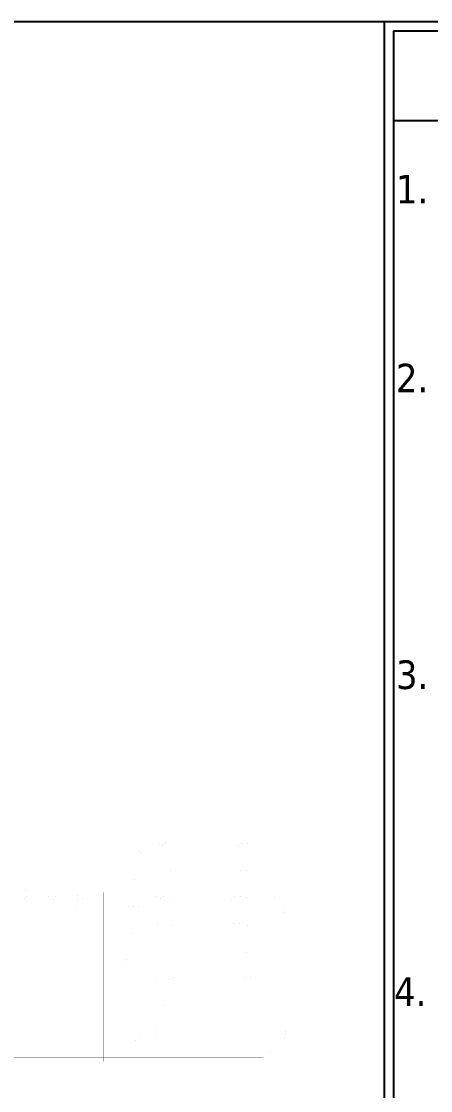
# Model space of a CAD drawing. Header units: millimetres. Extents: x -2171 to 1563, y -1758 to -1505.
# Drawn here: x 1276.41 to 1279.98, y -1600.94 to -1591.6 of the extents above; entities that cross this region are included whole.
import ezdxf

# ---------------------------------------------------------------- set-up
doc = ezdxf.new("R2010")
doc.units = ezdxf.units.MM
for name, color, linetype in [('-S-A3 PAGE', 3, 'Continuous'), ('-S-TOMES', 7, 'Continuous'), ('-S_SIDERA', 30, 'Continuous'), ('-S_TEXT', 3, 'Continuous')]:
    doc.layers.add(name, color=color, linetype=linetype)
doc.layers.add('Tablet', color=7, linetype='Continuous', true_color=0x0180ff)
doc.styles.get("Standard").update_dxf_attribs({"font": 'tahoma.ttf'})

# ---------------------------------------------------------------- blocks, each defined once
blk = doc.blocks.new('PINAKAKI 1')
at = {"layer": '-S-A3 PAGE', "ltscale": 5}
blk.add_line((8.215, -1.2847), (1.3602, -1.2847), dxfattribs=at)
at = {"color": 0}
for p, q in [((1.2777, -0.4147), (1.2777, -15.3736)), ((1.2777, -0.4147), (8.2975, -0.4147)), ((1.3602, -0.4972), (1.3602, -12.5706)), ((1.3602, -0.4972), (8.215, -0.4972))]:
    blk.add_line(p, q, dxfattribs=at)
at = {"layer": '-S_TEXT', "color": 3}
for s, p in [('1.', (1.3821, -2.0055)), ('2.', (1.3821, -3.6555)), ('3.', (1.3821, -6.2479)), ('4.', (1.3661, -9.0166))]:
    blk.add_text(s, height=0.25, dxfattribs=at).set_placement(p)

msp = doc.modelspace()

# ---------------------------------------------------------------- linework, layer by layer
at = {"layer": '-S-TOMES'}
for points in [[(1277.2519, -1599.1117, 0.00005, 0.00005, 0), (1277.2519, -1598.645, 0.00005, 0.00005, 0)], [(1278.9186, -1600.7783, 0.00005, 0.00005, 0), (1278.9186, -1598.645, 0.00005, 0.00005, 0)], [(1277.2519, -1599.1117, 0.00005, 0.00005, 0), (1272.0603, -1599.1117, 0.00005, 0.00005, 0)], [(1278.9186, -1600.7783, 0.00005, 0.00005, 0), (1273.2603, -1600.7783, 0.00005, 0.00005, 0)]]:
    msp.add_lwpolyline(points, format="xyseb", dxfattribs=at)
at = {"layer": '-S_SIDERA'}
for points in [[(1277.3436, -1596.8117, 0.00005, 0.00005, 0), (1277.3436, -1600.6617, 0.00005, 0.00005, 0), (1277.3103, -1600.6617, 0.00005, 0.00005, 0), (1277.3103, -1596.8117, 0.00005, 0.00005, 0)], [(1277.6186, -1596.8117, 0.00005, 0.00005, 0), (1277.6186, -1600.6617, 0.00005, 0.00005, 0), (1277.5936, -1600.6617, 0.00005, 0.00005, 0), (1277.5936, -1596.8117, 0.00005, 0.00005, 0)], [(1277.9019, -1596.8117, 0.00005, 0.00005, 0), (1277.9019, -1600.6617, 0.00005, 0.00005, 0), (1277.8769, -1600.6617, 0.00005, 0.00005, 0), (1277.8769, -1596.8117, 0.00005, 0.00005, 0)], [(1278.2936, -1596.8117, 0.00005, 0.00005, 0), (1278.2936, -1600.6617, 0.00005, 0.00005, 0), (1278.2686, -1600.6617, 0.00005, 0.00005, 0), (1278.2686, -1596.8117, 0.00005, 0.00005, 0)], [(1278.5769, -1596.8117, 0.00005, 0.00005, 0), (1278.5769, -1600.6617, 0.00005, 0.00005, 0), (1278.5519, -1600.6617, 0.00005, 0.00005, 0), (1278.5519, -1596.8117, 0.00005, 0.00005, 0)], [(1278.8602, -1596.8117, 0.00005, 0.00005, 0), (1278.8602, -1600.6617, 0.00005, 0.00005, 0), (1278.8269, -1600.6617, 0.00005, 0.00005, 0), (1278.8269, -1596.8117, 0.00005, 0.00005, 0)]]:
    msp.add_lwpolyline(points, format="xyseb", close=True, dxfattribs=at)
for points in [[(1278.8786, -1598.8867, 0.00005, 0.00005, 0), (1277.3019, -1598.8867, 0.00005, 0.00005, 0), (1277.299, -1598.8864, 0.00005, 0.00005, 0), (1277.2962, -1598.8857, 0.00005, 0.00005, 0), (1277.2936, -1598.8844, 0.00005, 0.00005, 0), (1277.2912, -1598.8828, 0.00005, 0.00005, 0), (1277.2892, -1598.8807, 0.00005, 0.00005, 0), (1277.2875, -1598.8783, 0.00005, 0.00005, 0), (1277.2863, -1598.8757, 0.00005, 0.00005, 0), (1277.2855, -1598.8729, 0.00005, 0.00005, 0), (1277.2853, -1598.87, 0.00005, 0.00005, 0), (1277.2853, -1598.8617, 0.00005, 0.00005, 0), (1277.2855, -1598.8588, 0.00005, 0.00005, 0), (1277.2863, -1598.856, 0.00005, 0.00005, 0), (1277.2875, -1598.8533, 0.00005, 0.00005, 0), (1277.2892, -1598.8509, 0.00005, 0.00005, 0), (1277.2912, -1598.8489, 0.00005, 0.00005, 0), (1277.2936, -1598.8472, 0.00005, 0.00005, 0), (1277.2962, -1598.846, 0.00005, 0.00005, 0), (1277.299, -1598.8452, 0.00005, 0.00005, 0), (1277.3019, -1598.845, 0.00005, 0.00005, 0), (1277.4519, -1598.8533, 0.00005, 0.00005, 0), (1277.4519, -1598.87, 0.00005, 0.00005, 0), (1277.3169, -1598.8617, 0.00005, 0.00005, 0)], [(1277.9203, -1598.82, 0.00005, 0.00005, 0), (1277.5936, -1598.82, 0.00005, 0.00005, 0), (1277.5907, -1598.8197, 0.00005, 0.00005, 0), (1277.5879, -1598.819, 0.00005, 0.00005, 0), (1277.5853, -1598.8178, 0.00005, 0.00005, 0), (1277.5829, -1598.8161, 0.00005, 0.00005, 0), (1277.5808, -1598.814, 0.00005, 0.00005, 0), (1277.5792, -1598.8117, 0.00005, 0.00005, 0), (1277.5779, -1598.809, 0.00005, 0.00005, 0), (1277.5772, -1598.8062, 0.00005, 0.00005, 0), (1277.5769, -1598.8033, 0.00005, 0.00005, 0), (1277.5769, -1598.795, 0.00005, 0.00005, 0), (1277.5772, -1598.7921, 0.00005, 0.00005, 0), (1277.5779, -1598.7893, 0.00005, 0.00005, 0), (1277.5792, -1598.7867, 0.00005, 0.00005, 0), (1277.5808, -1598.7843, 0.00005, 0.00005, 0), (1277.5829, -1598.7822, 0.00005, 0.00005, 0), (1277.5853, -1598.7806, 0.00005, 0.00005, 0), (1277.5879, -1598.7793, 0.00005, 0.00005, 0), (1277.5907, -1598.7786, 0.00005, 0.00005, 0), (1277.5936, -1598.7783, 0.00005, 0.00005, 0), (1277.7436, -1598.7867, 0.00005, 0.00005, 0), (1277.7436, -1598.8033, 0.00005, 0.00005, 0), (1277.6086, -1598.795, 0.00005, 0.00005, 0)], [(1277.5919, -1598.8033, 0.00005, 0.00005, 0), (1277.9203, -1598.8033, 0.00005, 0.00005, 0)], [(1277.9269, -1598.81, 0.00005, 0.00005, 0), (1277.9269, -1598.8133, 0.00005, 0.00005, 0)], [(1278.5869, -1598.82, 0.00005, 0.00005, 0), (1278.2602, -1598.82, 0.00005, 0.00005, 0), (1278.2574, -1598.8197, 0.00005, 0.00005, 0), (1278.2545, -1598.819, 0.00005, 0.00005, 0), (1278.2519, -1598.8178, 0.00005, 0.00005, 0), (1278.2495, -1598.8161, 0.00005, 0.00005, 0), (1278.2475, -1598.814, 0.00005, 0.00005, 0), (1278.2458, -1598.8117, 0.00005, 0.00005, 0), (1278.2446, -1598.809, 0.00005, 0.00005, 0), (1278.2438, -1598.8062, 0.00005, 0.00005, 0), (1278.2436, -1598.8033, 0.00005, 0.00005, 0), (1278.2436, -1598.795, 0.00005, 0.00005, 0), (1278.2438, -1598.7921, 0.00005, 0.00005, 0), (1278.2446, -1598.7893, 0.00005, 0.00005, 0), (1278.2458, -1598.7867, 0.00005, 0.00005, 0), (1278.2475, -1598.7843, 0.00005, 0.00005, 0), (1278.2495, -1598.7822, 0.00005, 0.00005, 0), (1278.2519, -1598.7806, 0.00005, 0.00005, 0), (1278.2545, -1598.7793, 0.00005, 0.00005, 0), (1278.2574, -1598.7786, 0.00005, 0.00005, 0), (1278.2602, -1598.7783, 0.00005, 0.00005, 0), (1278.4102, -1598.7867, 0.00005, 0.00005, 0), (1278.4102, -1598.8033, 0.00005, 0.00005, 0), (1278.2752, -1598.795, 0.00005, 0.00005, 0)], [(1278.2586, -1598.8033, 0.00005, 0.00005, 0), (1278.5869, -1598.8033, 0.00005, 0.00005, 0)], [(1277.3003, -1598.87, 0.00005, 0.00005, 0), (1278.8786, -1598.87, 0.00005, 0.00005, 0)], [(1277.9203, -1599.0533, 0.00005, 0.00005, 0), (1277.5936, -1599.0533, 0.00005, 0.00005, 0), (1277.5907, -1599.0531, 0.00005, 0.00005, 0), (1277.5879, -1599.0523, 0.00005, 0.00005, 0), (1277.5853, -1599.0511, 0.00005, 0.00005, 0), (1277.5829, -1599.0494, 0.00005, 0.00005, 0), (1277.5808, -1599.0474, 0.00005, 0.00005, 0), (1277.5792, -1599.045, 0.00005, 0.00005, 0), (1277.5779, -1599.0424, 0.00005, 0.00005, 0), (1277.5772, -1599.0396, 0.00005, 0.00005, 0), (1277.5769, -1599.0367, 0.00005, 0.00005, 0), (1277.5769, -1599.0283, 0.00005, 0.00005, 0), (1277.5772, -1599.0254, 0.00005, 0.00005, 0), (1277.5779, -1599.0226, 0.00005, 0.00005, 0), (1277.5792, -1599.02, 0.00005, 0.00005, 0), (1277.5808, -1599.0176, 0.00005, 0.00005, 0), (1277.5829, -1599.0156, 0.00005, 0.00005, 0), (1277.5853, -1599.0139, 0.00005, 0.00005, 0), (1277.5879, -1599.0127, 0.00005, 0.00005, 0), (1277.5907, -1599.0119, 0.00005, 0.00005, 0), (1277.5936, -1599.0117, 0.00005, 0.00005, 0), (1277.7436, -1599.02, 0.00005, 0.00005, 0), (1277.7436, -1599.0367, 0.00005, 0.00005, 0), (1277.6086, -1599.0283, 0.00005, 0.00005, 0)], [(1277.5919, -1599.0367, 0.00005, 0.00005, 0), (1277.9203, -1599.0367, 0.00005, 0.00005, 0)], [(1278.5869, -1599.0533, 0.00005, 0.00005, 0), (1278.2602, -1599.0533, 0.00005, 0.00005, 0), (1278.2574, -1599.0531, 0.00005, 0.00005, 0), (1278.2545, -1599.0523, 0.00005, 0.00005, 0), (1278.2519, -1599.0511, 0.00005, 0.00005, 0), (1278.2495, -1599.0494, 0.00005, 0.00005, 0), (1278.2475, -1599.0474, 0.00005, 0.00005, 0), (1278.2458, -1599.045, 0.00005, 0.00005, 0), (1278.2446, -1599.0424, 0.00005, 0.00005, 0), (1278.2438, -1599.0396, 0.00005, 0.00005, 0), (1278.2436, -1599.0367, 0.00005, 0.00005, 0), (1278.2436, -1599.0283, 0.00005, 0.00005, 0), (1278.2438, -1599.0254, 0.00005, 0.00005, 0), (1278.2446, -1599.0226, 0.00005, 0.00005, 0), (1278.2458, -1599.02, 0.00005, 0.00005, 0), (1278.2475, -1599.0176, 0.00005, 0.00005, 0), (1278.2495, -1599.0156, 0.00005, 0.00005, 0), (1278.2519, -1599.0139, 0.00005, 0.00005, 0), (1278.2545, -1599.0127, 0.00005, 0.00005, 0), (1278.2574, -1599.0119, 0.00005, 0.00005, 0), (1278.2602, -1599.0117, 0.00005, 0.00005, 0), (1278.4102, -1599.02, 0.00005, 0.00005, 0), (1278.4102, -1599.0367, 0.00005, 0.00005, 0), (1278.2752, -1599.0283, 0.00005, 0.00005, 0)], [(1278.2586, -1599.0367, 0.00005, 0.00005, 0), (1278.5869, -1599.0367, 0.00005, 0.00005, 0)], [(1278.8786, -1599.12, 0.00005, 0.00005, 0), (1277.3019, -1599.12, 0.00005, 0.00005, 0), (1277.299, -1599.1197, 0.00005, 0.00005, 0), (1277.2962, -1599.119, 0.00005, 0.00005, 0), (1277.2936, -1599.1178, 0.00005, 0.00005, 0), (1277.2912, -1599.1161, 0.00005, 0.00005, 0), (1277.2892, -1599.114, 0.00005, 0.00005, 0), (1277.2875, -1599.1117, 0.00005, 0.00005, 0), (1277.2863, -1599.109, 0.00005, 0.00005, 0), (1277.2855, -1599.1062, 0.00005, 0.00005, 0), (1277.2853, -1599.1033, 0.00005, 0.00005, 0), (1277.2853, -1599.095, 0.00005, 0.00005, 0), (1277.2855, -1599.0921, 0.00005, 0.00005, 0), (1277.2863, -1599.0893, 0.00005, 0.00005, 0), (1277.2875, -1599.0867, 0.00005, 0.00005, 0), (1277.2892, -1599.0843, 0.00005, 0.00005, 0), (1277.2912, -1599.0822, 0.00005, 0.00005, 0), (1277.2936, -1599.0806, 0.00005, 0.00005, 0), (1277.2962, -1599.0793, 0.00005, 0.00005, 0), (1277.299, -1599.0786, 0.00005, 0.00005, 0), (1277.3019, -1599.0783, 0.00005, 0.00005, 0), (1277.4519, -1599.0867, 0.00005, 0.00005, 0), (1277.4519, -1599.1033, 0.00005, 0.00005, 0), (1277.3169, -1599.095, 0.00005, 0.00005, 0)], [(1277.3003, -1599.1033, 0.00005, 0.00005, 0), (1278.8786, -1599.1033, 0.00005, 0.00005, 0)], [(1277.9269, -1599.0433, 0.00005, 0.00005, 0), (1277.9269, -1599.0467, 0.00005, 0.00005, 0)], [(1274.1936, -1599.2267, 0.00005, 0.00005, 0), (1278.521, -1599.2267, 0.00005, 0.00005, 0), (1278.5609, -1599.2302, 0.00005, 0.00005, 0), (1278.5996, -1599.2405, 0.00005, 0.00005, 0), (1278.6359, -1599.2575, 0.00005, 0.00005, 0), (1278.6687, -1599.2805, 0.00005, 0.00005, 0), (1278.6971, -1599.3088, 0.00005, 0.00005, 0), (1278.7201, -1599.3416, 0.00005, 0.00005, 0), (1278.737, -1599.3779, 0.00005, 0.00005, 0), (1278.7474, -1599.4167, 0.00005, 0.00005, 0), (1278.7509, -1599.4566, 0.00005, 0.00005, 0), (1278.7509, -1599.852, 0.00005, 0.00005, 0), (1278.7159, -1599.852, 0.00005, 0.00005, 0), (1278.7159, -1599.4566, 0.00005, 0.00005, 0), (1278.7121, -1599.4186, 0.00005, 0.00005, 0), (1278.701, -1599.382, 0.00005, 0.00005, 0), (1278.683, -1599.3483, 0.00005, 0.00005, 0), (1278.6588, -1599.3187, 0.00005, 0.00005, 0), (1278.6292, -1599.2945, 0.00005, 0.00005, 0), (1278.5955, -1599.2765, 0.00005, 0.00005, 0), (1278.559, -1599.2654, 0.00005, 0.00005, 0), (1278.521, -1599.2617, 0.00005, 0.00005, 0), (1274.1936, -1599.2617, 0.00005, 0.00005, 0)], [(1276.4186, -1600.6883, 0.00005, 0.00005, 0), (1276.4186, -1599.2117, 0.00005, 0.00005, 0), (1276.4188, -1599.2088, 0.00005, 0.00005, 0), (1276.4196, -1599.206, 0.00005, 0.00005, 0), (1276.4208, -1599.2033, 0.00005, 0.00005, 0), (1276.4225, -1599.2009, 0.00005, 0.00005, 0), (1276.4245, -1599.1989, 0.00005, 0.00005, 0), (1276.4269, -1599.1972, 0.00005, 0.00005, 0), (1276.4296, -1599.196, 0.00005, 0.00005, 0), (1276.4324, -1599.1952, 0.00005, 0.00005, 0), (1276.4353, -1599.195, 0.00005, 0.00005, 0), (1276.4436, -1599.195, 0.00005, 0.00005, 0), (1276.4465, -1599.1952, 0.00005, 0.00005, 0), (1276.4493, -1599.196, 0.00005, 0.00005, 0), (1276.4519, -1599.1972, 0.00005, 0.00005, 0), (1276.4543, -1599.1989, 0.00005, 0.00005, 0), (1276.4564, -1599.2009, 0.00005, 0.00005, 0), (1276.458, -1599.2033, 0.00005, 0.00005, 0), (1276.4592, -1599.206, 0.00005, 0.00005, 0), (1276.46, -1599.2088, 0.00005, 0.00005, 0), (1276.4603, -1599.2117, 0.00005, 0.00005, 0), (1276.4519, -1599.3283, 0.00005, 0.00005, 0), (1276.4353, -1599.3283, 0.00005, 0.00005, 0), (1276.4436, -1599.2267, 0.00005, 0.00005, 0)], [(1276.4353, -1599.21, 0.00005, 0.00005, 0), (1276.4353, -1600.6883, 0.00005, 0.00005, 0)], [(1276.6103, -1600.6883, 0.00005, 0.00005, 0), (1276.6103, -1599.2117, 0.00005, 0.00005, 0), (1276.6105, -1599.2088, 0.00005, 0.00005, 0), (1276.6113, -1599.206, 0.00005, 0.00005, 0), (1276.6125, -1599.2033, 0.00005, 0.00005, 0), (1276.6142, -1599.2009, 0.00005, 0.00005, 0), (1276.6162, -1599.1989, 0.00005, 0.00005, 0), (1276.6186, -1599.1972, 0.00005, 0.00005, 0), (1276.6212, -1599.196, 0.00005, 0.00005, 0), (1276.624, -1599.1952, 0.00005, 0.00005, 0), (1276.6269, -1599.195, 0.00005, 0.00005, 0), (1276.6353, -1599.195, 0.00005, 0.00005, 0), (1276.6381, -1599.1952, 0.00005, 0.00005, 0), (1276.641, -1599.196, 0.00005, 0.00005, 0), (1276.6436, -1599.1972, 0.00005, 0.00005, 0), (1276.646, -1599.1989, 0.00005, 0.00005, 0), (1276.648, -1599.2009, 0.00005, 0.00005, 0), (1276.6497, -1599.2033, 0.00005, 0.00005, 0), (1276.6509, -1599.206, 0.00005, 0.00005, 0), (1276.6517, -1599.2088, 0.00005, 0.00005, 0), (1276.6519, -1599.2117, 0.00005, 0.00005, 0), (1276.6436, -1599.3283, 0.00005, 0.00005, 0), (1276.6269, -1599.3283, 0.00005, 0.00005, 0), (1276.6353, -1599.2267, 0.00005, 0.00005, 0)], [(1276.6269, -1599.21, 0.00005, 0.00005, 0), (1276.6269, -1600.6883, 0.00005, 0.00005, 0)], [(1276.6686, -1600.6883, 0.00005, 0.00005, 0), (1276.6686, -1599.2117, 0.00005, 0.00005, 0), (1276.6688, -1599.2088, 0.00005, 0.00005, 0), (1276.6696, -1599.206, 0.00005, 0.00005, 0), (1276.6708, -1599.2033, 0.00005, 0.00005, 0), (1276.6725, -1599.2009, 0.00005, 0.00005, 0), (1276.6745, -1599.1989, 0.00005, 0.00005, 0), (1276.6769, -1599.1972, 0.00005, 0.00005, 0), (1276.6796, -1599.196, 0.00005, 0.00005, 0), (1276.6824, -1599.1952, 0.00005, 0.00005, 0), (1276.6853, -1599.195, 0.00005, 0.00005, 0), (1276.6936, -1599.195, 0.00005, 0.00005, 0), (1276.6965, -1599.1952, 0.00005, 0.00005, 0), (1276.6993, -1599.196, 0.00005, 0.00005, 0), (1276.7019, -1599.1972, 0.00005, 0.00005, 0), (1276.7043, -1599.1989, 0.00005, 0.00005, 0), (1276.7064, -1599.2009, 0.00005, 0.00005, 0), (1276.708, -1599.2033, 0.00005, 0.00005, 0), (1276.7092, -1599.206, 0.00005, 0.00005, 0), (1276.71, -1599.2088, 0.00005, 0.00005, 0), (1276.7103, -1599.2117, 0.00005, 0.00005, 0), (1276.7019, -1599.3283, 0.00005, 0.00005, 0), (1276.6853, -1599.3283, 0.00005, 0.00005, 0), (1276.6936, -1599.2267, 0.00005, 0.00005, 0)], [(1276.6853, -1599.21, 0.00005, 0.00005, 0), (1276.6853, -1600.6883, 0.00005, 0.00005, 0)], [(1276.8603, -1600.6883, 0.00005, 0.00005, 0), (1276.8603, -1599.2117, 0.00005, 0.00005, 0), (1276.8605, -1599.2088, 0.00005, 0.00005, 0), (1276.8613, -1599.206, 0.00005, 0.00005, 0), (1276.8625, -1599.2033, 0.00005, 0.00005, 0), (1276.8642, -1599.2009, 0.00005, 0.00005, 0), (1276.8662, -1599.1989, 0.00005, 0.00005, 0), (1276.8686, -1599.1972, 0.00005, 0.00005, 0), (1276.8712, -1599.196, 0.00005, 0.00005, 0), (1276.874, -1599.1952, 0.00005, 0.00005, 0), (1276.8769, -1599.195, 0.00005, 0.00005, 0), (1276.8853, -1599.195, 0.00005, 0.00005, 0), (1276.8881, -1599.1952, 0.00005, 0.00005, 0), (1276.891, -1599.196, 0.00005, 0.00005, 0), (1276.8936, -1599.1972, 0.00005, 0.00005, 0), (1276.896, -1599.1989, 0.00005, 0.00005, 0), (1276.898, -1599.2009, 0.00005, 0.00005, 0), (1276.8997, -1599.2033, 0.00005, 0.00005, 0), (1276.9009, -1599.206, 0.00005, 0.00005, 0), (1276.9017, -1599.2088, 0.00005, 0.00005, 0), (1276.9019, -1599.2117, 0.00005, 0.00005, 0), (1276.8936, -1599.3283, 0.00005, 0.00005, 0), (1276.8769, -1599.3283, 0.00005, 0.00005, 0), (1276.8853, -1599.2267, 0.00005, 0.00005, 0)], [(1276.8769, -1599.21, 0.00005, 0.00005, 0), (1276.8769, -1600.6883, 0.00005, 0.00005, 0)], [(1276.9186, -1600.6883, 0.00005, 0.00005, 0), (1276.9186, -1599.2117, 0.00005, 0.00005, 0), (1276.9188, -1599.2088, 0.00005, 0.00005, 0), (1276.9196, -1599.206, 0.00005, 0.00005, 0), (1276.9208, -1599.2033, 0.00005, 0.00005, 0), (1276.9225, -1599.2009, 0.00005, 0.00005, 0), (1276.9245, -1599.1989, 0.00005, 0.00005, 0), (1276.9269, -1599.1972, 0.00005, 0.00005, 0), (1276.9296, -1599.196, 0.00005, 0.00005, 0), (1276.9324, -1599.1952, 0.00005, 0.00005, 0), (1276.9353, -1599.195, 0.00005, 0.00005, 0), (1276.9436, -1599.195, 0.00005, 0.00005, 0), (1276.9465, -1599.1952, 0.00005, 0.00005, 0), (1276.9493, -1599.196, 0.00005, 0.00005, 0), (1276.9519, -1599.1972, 0.00005, 0.00005, 0), (1276.9543, -1599.1989, 0.00005, 0.00005, 0), (1276.9564, -1599.2009, 0.00005, 0.00005, 0), (1276.958, -1599.2033, 0.00005, 0.00005, 0), (1276.9592, -1599.206, 0.00005, 0.00005, 0), (1276.96, -1599.2088, 0.00005, 0.00005, 0), (1276.9603, -1599.2117, 0.00005, 0.00005, 0), (1276.9519, -1599.3283, 0.00005, 0.00005, 0), (1276.9353, -1599.3283, 0.00005, 0.00005, 0), (1276.9436, -1599.2267, 0.00005, 0.00005, 0)], [(1276.9353, -1599.21, 0.00005, 0.00005, 0), (1276.9353, -1600.6883, 0.00005, 0.00005, 0)], [(1277.1103, -1600.6883, 0.00005, 0.00005, 0), (1277.1103, -1599.2117, 0.00005, 0.00005, 0), (1277.1105, -1599.2088, 0.00005, 0.00005, 0), (1277.1113, -1599.206, 0.00005, 0.00005, 0), (1277.1125, -1599.2033, 0.00005, 0.00005, 0), (1277.1142, -1599.2009, 0.00005, 0.00005, 0), (1277.1162, -1599.1989, 0.00005, 0.00005, 0), (1277.1186, -1599.1972, 0.00005, 0.00005, 0), (1277.1212, -1599.196, 0.00005, 0.00005, 0), (1277.124, -1599.1952, 0.00005, 0.00005, 0), (1277.1269, -1599.195, 0.00005, 0.00005, 0), (1277.1353, -1599.195, 0.00005, 0.00005, 0), (1277.1381, -1599.1952, 0.00005, 0.00005, 0), (1277.141, -1599.196, 0.00005, 0.00005, 0), (1277.1436, -1599.1972, 0.00005, 0.00005, 0), (1277.146, -1599.1989, 0.00005, 0.00005, 0), (1277.148, -1599.2009, 0.00005, 0.00005, 0), (1277.1497, -1599.2033, 0.00005, 0.00005, 0), (1277.1509, -1599.206, 0.00005, 0.00005, 0), (1277.1517, -1599.2088, 0.00005, 0.00005, 0), (1277.1519, -1599.2117, 0.00005, 0.00005, 0), (1277.1436, -1599.3283, 0.00005, 0.00005, 0), (1277.1269, -1599.3283, 0.00005, 0.00005, 0), (1277.1353, -1599.2267, 0.00005, 0.00005, 0)], [(1277.1269, -1599.21, 0.00005, 0.00005, 0), (1277.1269, -1600.6883, 0.00005, 0.00005, 0)], [(1278.8786, -1599.3533, 0.00005, 0.00005, 0), (1277.3019, -1599.3533, 0.00005, 0.00005, 0), (1277.299, -1599.3531, 0.00005, 0.00005, 0), (1277.2962, -1599.3523, 0.00005, 0.00005, 0), (1277.2936, -1599.3511, 0.00005, 0.00005, 0), (1277.2912, -1599.3494, 0.00005, 0.00005, 0), (1277.2892, -1599.3474, 0.00005, 0.00005, 0), (1277.2875, -1599.345, 0.00005, 0.00005, 0), (1277.2863, -1599.3424, 0.00005, 0.00005, 0), (1277.2855, -1599.3396, 0.00005, 0.00005, 0), (1277.2853, -1599.3367, 0.00005, 0.00005, 0), (1277.2853, -1599.3283, 0.00005, 0.00005, 0), (1277.2855, -1599.3254, 0.00005, 0.00005, 0), (1277.2863, -1599.3226, 0.00005, 0.00005, 0), (1277.2875, -1599.32, 0.00005, 0.00005, 0), (1277.2892, -1599.3176, 0.00005, 0.00005, 0), (1277.2912, -1599.3156, 0.00005, 0.00005, 0), (1277.2936, -1599.3139, 0.00005, 0.00005, 0), (1277.2962, -1599.3127, 0.00005, 0.00005, 0), (1277.299, -1599.3119, 0.00005, 0.00005, 0), (1277.3019, -1599.3117, 0.00005, 0.00005, 0), (1277.4519, -1599.32, 0.00005, 0.00005, 0), (1277.4519, -1599.3367, 0.00005, 0.00005, 0), (1277.3169, -1599.3283, 0.00005, 0.00005, 0)], [(1277.9203, -1599.2867, 0.00005, 0.00005, 0), (1277.5936, -1599.2867, 0.00005, 0.00005, 0), (1277.5907, -1599.2864, 0.00005, 0.00005, 0), (1277.5879, -1599.2857, 0.00005, 0.00005, 0), (1277.5853, -1599.2844, 0.00005, 0.00005, 0), (1277.5829, -1599.2828, 0.00005, 0.00005, 0), (1277.5808, -1599.2807, 0.00005, 0.00005, 0), (1277.5792, -1599.2783, 0.00005, 0.00005, 0), (1277.5779, -1599.2757, 0.00005, 0.00005, 0), (1277.5772, -1599.2729, 0.00005, 0.00005, 0), (1277.5769, -1599.27, 0.00005, 0.00005, 0), (1277.5769, -1599.2617, 0.00005, 0.00005, 0), (1277.5772, -1599.2588, 0.00005, 0.00005, 0), (1277.5779, -1599.256, 0.00005, 0.00005, 0), (1277.5792, -1599.2533, 0.00005, 0.00005, 0), (1277.5808, -1599.2509, 0.00005, 0.00005, 0), (1277.5829, -1599.2489, 0.00005, 0.00005, 0), (1277.5853, -1599.2472, 0.00005, 0.00005, 0), (1277.5879, -1599.246, 0.00005, 0.00005, 0), (1277.5907, -1599.2452, 0.00005, 0.00005, 0), (1277.5936, -1599.245, 0.00005, 0.00005, 0), (1277.7436, -1599.2533, 0.00005, 0.00005, 0), (1277.7436, -1599.27, 0.00005, 0.00005, 0), (1277.6086, -1599.2617, 0.00005, 0.00005, 0)], [(1277.5919, -1599.27, 0.00005, 0.00005, 0), (1277.9203, -1599.27, 0.00005, 0.00005, 0)], [(1277.9269, -1599.2767, 0.00005, 0.00005, 0), (1277.9269, -1599.28, 0.00005, 0.00005, 0)], [(1278.5869, -1599.2867, 0.00005, 0.00005, 0), (1278.2602, -1599.2867, 0.00005, 0.00005, 0), (1278.2574, -1599.2864, 0.00005, 0.00005, 0), (1278.2545, -1599.2857, 0.00005, 0.00005, 0), (1278.2519, -1599.2844, 0.00005, 0.00005, 0), (1278.2495, -1599.2828, 0.00005, 0.00005, 0), (1278.2475, -1599.2807, 0.00005, 0.00005, 0), (1278.2458, -1599.2783, 0.00005, 0.00005, 0), (1278.2446, -1599.2757, 0.00005, 0.00005, 0), (1278.2438, -1599.2729, 0.00005, 0.00005, 0), (1278.2436, -1599.27, 0.00005, 0.00005, 0), (1278.2436, -1599.2617, 0.00005, 0.00005, 0), (1278.2438, -1599.2588, 0.00005, 0.00005, 0), (1278.2446, -1599.256, 0.00005, 0.00005, 0), (1278.2458, -1599.2533, 0.00005, 0.00005, 0), (1278.2475, -1599.2509, 0.00005, 0.00005, 0), (1278.2495, -1599.2489, 0.00005, 0.00005, 0), (1278.2519, -1599.2472, 0.00005, 0.00005, 0), (1278.2545, -1599.246, 0.00005, 0.00005, 0), (1278.2574, -1599.2452, 0.00005, 0.00005, 0), (1278.2602, -1599.245, 0.00005, 0.00005, 0), (1278.4102, -1599.2533, 0.00005, 0.00005, 0), (1278.4102, -1599.27, 0.00005, 0.00005, 0), (1278.2752, -1599.2617, 0.00005, 0.00005, 0)], [(1278.2586, -1599.27, 0.00005, 0.00005, 0), (1278.5869, -1599.27, 0.00005, 0.00005, 0)], [(1277.3003, -1599.3367, 0.00005, 0.00005, 0), (1278.8786, -1599.3367, 0.00005, 0.00005, 0)], [(1277.9203, -1599.52, 0.00005, 0.00005, 0), (1277.5936, -1599.52, 0.00005, 0.00005, 0), (1277.5907, -1599.5197, 0.00005, 0.00005, 0), (1277.5879, -1599.519, 0.00005, 0.00005, 0), (1277.5853, -1599.5178, 0.00005, 0.00005, 0), (1277.5829, -1599.5161, 0.00005, 0.00005, 0), (1277.5808, -1599.514, 0.00005, 0.00005, 0), (1277.5792, -1599.5117, 0.00005, 0.00005, 0), (1277.5779, -1599.509, 0.00005, 0.00005, 0), (1277.5772, -1599.5062, 0.00005, 0.00005, 0), (1277.5769, -1599.5033, 0.00005, 0.00005, 0), (1277.5769, -1599.495, 0.00005, 0.00005, 0), (1277.5772, -1599.4921, 0.00005, 0.00005, 0), (1277.5779, -1599.4893, 0.00005, 0.00005, 0), (1277.5792, -1599.4867, 0.00005, 0.00005, 0), (1277.5808, -1599.4843, 0.00005, 0.00005, 0), (1277.5829, -1599.4822, 0.00005, 0.00005, 0), (1277.5853, -1599.4806, 0.00005, 0.00005, 0), (1277.5879, -1599.4793, 0.00005, 0.00005, 0), (1277.5907, -1599.4786, 0.00005, 0.00005, 0), (1277.5936, -1599.4783, 0.00005, 0.00005, 0), (1277.7436, -1599.4867, 0.00005, 0.00005, 0), (1277.7436, -1599.5033, 0.00005, 0.00005, 0), (1277.6086, -1599.495, 0.00005, 0.00005, 0)], [(1277.5919, -1599.5033, 0.00005, 0.00005, 0), (1277.9203, -1599.5033, 0.00005, 0.00005, 0)], [(1277.9269, -1599.51, 0.00005, 0.00005, 0), (1277.9269, -1599.5133, 0.00005, 0.00005, 0)], [(1278.5869, -1599.52, 0.00005, 0.00005, 0), (1278.2602, -1599.52, 0.00005, 0.00005, 0), (1278.2574, -1599.5197, 0.00005, 0.00005, 0), (1278.2545, -1599.519, 0.00005, 0.00005, 0), (1278.2519, -1599.5178, 0.00005, 0.00005, 0), (1278.2495, -1599.5161, 0.00005, 0.00005, 0), (1278.2475, -1599.514, 0.00005, 0.00005, 0), (1278.2458, -1599.5117, 0.00005, 0.00005, 0), (1278.2446, -1599.509, 0.00005, 0.00005, 0), (1278.2438, -1599.5062, 0.00005, 0.00005, 0), (1278.2436, -1599.5033, 0.00005, 0.00005, 0), (1278.2436, -1599.495, 0.00005, 0.00005, 0), (1278.2438, -1599.4921, 0.00005, 0.00005, 0), (1278.2446, -1599.4893, 0.00005, 0.00005, 0), (1278.2458, -1599.4867, 0.00005, 0.00005, 0), (1278.2475, -1599.4843, 0.00005, 0.00005, 0), (1278.2495, -1599.4822, 0.00005, 0.00005, 0), (1278.2519, -1599.4806, 0.00005, 0.00005, 0), (1278.2545, -1599.4793, 0.00005, 0.00005, 0), (1278.2574, -1599.4786, 0.00005, 0.00005, 0), (1278.2602, -1599.4783, 0.00005, 0.00005, 0), (1278.4102, -1599.4867, 0.00005, 0.00005, 0), (1278.4102, -1599.5033, 0.00005, 0.00005, 0), (1278.2752, -1599.495, 0.00005, 0.00005, 0)], [(1278.2586, -1599.5033, 0.00005, 0.00005, 0), (1278.5869, -1599.5033, 0.00005, 0.00005, 0)], [(1278.8786, -1599.5867, 0.00005, 0.00005, 0), (1277.3019, -1599.5867, 0.00005, 0.00005, 0), (1277.299, -1599.5864, 0.00005, 0.00005, 0), (1277.2962, -1599.5857, 0.00005, 0.00005, 0), (1277.2936, -1599.5844, 0.00005, 0.00005, 0), (1277.2912, -1599.5828, 0.00005, 0.00005, 0), (1277.2892, -1599.5807, 0.00005, 0.00005, 0), (1277.2875, -1599.5783, 0.00005, 0.00005, 0), (1277.2863, -1599.5757, 0.00005, 0.00005, 0), (1277.2855, -1599.5729, 0.00005, 0.00005, 0), (1277.2853, -1599.57, 0.00005, 0.00005, 0), (1277.2853, -1599.5617, 0.00005, 0.00005, 0), (1277.2855, -1599.5588, 0.00005, 0.00005, 0), (1277.2863, -1599.556, 0.00005, 0.00005, 0), (1277.2875, -1599.5533, 0.00005, 0.00005, 0), (1277.2892, -1599.5509, 0.00005, 0.00005, 0), (1277.2912, -1599.5489, 0.00005, 0.00005, 0), (1277.2936, -1599.5472, 0.00005, 0.00005, 0), (1277.2962, -1599.546, 0.00005, 0.00005, 0), (1277.299, -1599.5452, 0.00005, 0.00005, 0), (1277.3019, -1599.545, 0.00005, 0.00005, 0), (1277.4519, -1599.5533, 0.00005, 0.00005, 0), (1277.4519, -1599.57, 0.00005, 0.00005, 0), (1277.3169, -1599.5617, 0.00005, 0.00005, 0)], [(1277.3003, -1599.57, 0.00005, 0.00005, 0), (1278.8786, -1599.57, 0.00005, 0.00005, 0)], [(1278.8786, -1599.82, 0.00005, 0.00005, 0), (1277.3019, -1599.82, 0.00005, 0.00005, 0), (1277.299, -1599.8197, 0.00005, 0.00005, 0), (1277.2962, -1599.819, 0.00005, 0.00005, 0), (1277.2936, -1599.8178, 0.00005, 0.00005, 0), (1277.2912, -1599.8161, 0.00005, 0.00005, 0), (1277.2892, -1599.814, 0.00005, 0.00005, 0), (1277.2875, -1599.8117, 0.00005, 0.00005, 0), (1277.2863, -1599.809, 0.00005, 0.00005, 0), (1277.2855, -1599.8062, 0.00005, 0.00005, 0), (1277.2853, -1599.8033, 0.00005, 0.00005, 0), (1277.2853, -1599.795, 0.00005, 0.00005, 0), (1277.2855, -1599.7921, 0.00005, 0.00005, 0), (1277.2863, -1599.7893, 0.00005, 0.00005, 0), (1277.2875, -1599.7867, 0.00005, 0.00005, 0), (1277.2892, -1599.7843, 0.00005, 0.00005, 0), (1277.2912, -1599.7822, 0.00005, 0.00005, 0), (1277.2936, -1599.7806, 0.00005, 0.00005, 0), (1277.2962, -1599.7793, 0.00005, 0.00005, 0), (1277.299, -1599.7786, 0.00005, 0.00005, 0), (1277.3019, -1599.7783, 0.00005, 0.00005, 0), (1277.4519, -1599.7867, 0.00005, 0.00005, 0), (1277.4519, -1599.8033, 0.00005, 0.00005, 0), (1277.3169, -1599.795, 0.00005, 0.00005, 0)], [(1277.9203, -1599.7533, 0.00005, 0.00005, 0), (1277.5936, -1599.7533, 0.00005, 0.00005, 0), (1277.5907, -1599.7531, 0.00005, 0.00005, 0), (1277.5879, -1599.7523, 0.00005, 0.00005, 0), (1277.5853, -1599.7511, 0.00005, 0.00005, 0), (1277.5829, -1599.7494, 0.00005, 0.00005, 0), (1277.5808, -1599.7474, 0.00005, 0.00005, 0), (1277.5792, -1599.745, 0.00005, 0.00005, 0), (1277.5779, -1599.7424, 0.00005, 0.00005, 0), (1277.5772, -1599.7396, 0.00005, 0.00005, 0), (1277.5769, -1599.7367, 0.00005, 0.00005, 0), (1277.5769, -1599.7283, 0.00005, 0.00005, 0), (1277.5772, -1599.7254, 0.00005, 0.00005, 0), (1277.5779, -1599.7226, 0.00005, 0.00005, 0), (1277.5792, -1599.72, 0.00005, 0.00005, 0), (1277.5808, -1599.7176, 0.00005, 0.00005, 0), (1277.5829, -1599.7156, 0.00005, 0.00005, 0), (1277.5853, -1599.7139, 0.00005, 0.00005, 0), (1277.5879, -1599.7127, 0.00005, 0.00005, 0), (1277.5907, -1599.7119, 0.00005, 0.00005, 0), (1277.5936, -1599.7117, 0.00005, 0.00005, 0), (1277.7436, -1599.72, 0.00005, 0.00005, 0), (1277.7436, -1599.7367, 0.00005, 0.00005, 0), (1277.6086, -1599.7283, 0.00005, 0.00005, 0)], [(1277.5919, -1599.7367, 0.00005, 0.00005, 0), (1277.9203, -1599.7367, 0.00005, 0.00005, 0)], [(1277.9269, -1599.7433, 0.00005, 0.00005, 0), (1277.9269, -1599.7467, 0.00005, 0.00005, 0)], [(1278.5869, -1599.7533, 0.00005, 0.00005, 0), (1278.2602, -1599.7533, 0.00005, 0.00005, 0), (1278.2574, -1599.7531, 0.00005, 0.00005, 0), (1278.2545, -1599.7523, 0.00005, 0.00005, 0), (1278.2519, -1599.7511, 0.00005, 0.00005, 0), (1278.2495, -1599.7494, 0.00005, 0.00005, 0), (1278.2475, -1599.7474, 0.00005, 0.00005, 0), (1278.2458, -1599.745, 0.00005, 0.00005, 0), (1278.2446, -1599.7424, 0.00005, 0.00005, 0), (1278.2438, -1599.7396, 0.00005, 0.00005, 0), (1278.2436, -1599.7367, 0.00005, 0.00005, 0), (1278.2436, -1599.7283, 0.00005, 0.00005, 0), (1278.2438, -1599.7254, 0.00005, 0.00005, 0), (1278.2446, -1599.7226, 0.00005, 0.00005, 0), (1278.2458, -1599.72, 0.00005, 0.00005, 0), (1278.2475, -1599.7176, 0.00005, 0.00005, 0), (1278.2495, -1599.7156, 0.00005, 0.00005, 0), (1278.2519, -1599.7139, 0.00005, 0.00005, 0), (1278.2545, -1599.7127, 0.00005, 0.00005, 0), (1278.2574, -1599.7119, 0.00005, 0.00005, 0), (1278.2602, -1599.7117, 0.00005, 0.00005, 0), (1278.4102, -1599.72, 0.00005, 0.00005, 0), (1278.4102, -1599.7367, 0.00005, 0.00005, 0), (1278.2752, -1599.7283, 0.00005, 0.00005, 0)], [(1278.2586, -1599.7367, 0.00005, 0.00005, 0), (1278.5869, -1599.7367, 0.00005, 0.00005, 0)], [(1278.5936, -1599.7433, 0.00005, 0.00005, 0), (1278.5936, -1599.7467, 0.00005, 0.00005, 0)], [(1277.3003, -1599.8033, 0.00005, 0.00005, 0), (1278.8786, -1599.8033, 0.00005, 0.00005, 0)], [(1277.9203, -1599.9867, 0.00005, 0.00005, 0), (1277.5936, -1599.9867, 0.00005, 0.00005, 0), (1277.5907, -1599.9864, 0.00005, 0.00005, 0), (1277.5879, -1599.9857, 0.00005, 0.00005, 0), (1277.5853, -1599.9844, 0.00005, 0.00005, 0), (1277.5829, -1599.9828, 0.00005, 0.00005, 0), (1277.5808, -1599.9807, 0.00005, 0.00005, 0), (1277.5792, -1599.9783, 0.00005, 0.00005, 0), (1277.5779, -1599.9757, 0.00005, 0.00005, 0), (1277.5772, -1599.9729, 0.00005, 0.00005, 0), (1277.5769, -1599.97, 0.00005, 0.00005, 0), (1277.5769, -1599.9617, 0.00005, 0.00005, 0), (1277.5772, -1599.9588, 0.00005, 0.00005, 0), (1277.5779, -1599.956, 0.00005, 0.00005, 0), (1277.5792, -1599.9533, 0.00005, 0.00005, 0), (1277.5808, -1599.9509, 0.00005, 0.00005, 0), (1277.5829, -1599.9489, 0.00005, 0.00005, 0), (1277.5853, -1599.9472, 0.00005, 0.00005, 0), (1277.5879, -1599.946, 0.00005, 0.00005, 0), (1277.5907, -1599.9452, 0.00005, 0.00005, 0), (1277.5936, -1599.945, 0.00005, 0.00005, 0), (1277.7436, -1599.9533, 0.00005, 0.00005, 0), (1277.7436, -1599.97, 0.00005, 0.00005, 0), (1277.6086, -1599.9617, 0.00005, 0.00005, 0)], [(1277.5919, -1599.97, 0.00005, 0.00005, 0), (1277.9203, -1599.97, 0.00005, 0.00005, 0)], [(1277.9269, -1599.9767, 0.00005, 0.00005, 0), (1277.9269, -1599.98, 0.00005, 0.00005, 0)], [(1278.5869, -1599.9867, 0.00005, 0.00005, 0), (1278.2602, -1599.9867, 0.00005, 0.00005, 0), (1278.2574, -1599.9864, 0.00005, 0.00005, 0), (1278.2545, -1599.9857, 0.00005, 0.00005, 0), (1278.2519, -1599.9844, 0.00005, 0.00005, 0), (1278.2495, -1599.9828, 0.00005, 0.00005, 0), (1278.2475, -1599.9807, 0.00005, 0.00005, 0), (1278.2458, -1599.9783, 0.00005, 0.00005, 0), (1278.2446, -1599.9757, 0.00005, 0.00005, 0), (1278.2438, -1599.9729, 0.00005, 0.00005, 0), (1278.2436, -1599.97, 0.00005, 0.00005, 0), (1278.2436, -1599.9617, 0.00005, 0.00005, 0), (1278.2438, -1599.9588, 0.00005, 0.00005, 0), (1278.2446, -1599.956, 0.00005, 0.00005, 0), (1278.2458, -1599.9533, 0.00005, 0.00005, 0), (1278.2475, -1599.9509, 0.00005, 0.00005, 0), (1278.2495, -1599.9489, 0.00005, 0.00005, 0), (1278.2519, -1599.9472, 0.00005, 0.00005, 0), (1278.2545, -1599.946, 0.00005, 0.00005, 0), (1278.2574, -1599.9452, 0.00005, 0.00005, 0), (1278.2602, -1599.945, 0.00005, 0.00005, 0), (1278.4102, -1599.9533, 0.00005, 0.00005, 0), (1278.4102, -1599.97, 0.00005, 0.00005, 0), (1278.2752, -1599.9617, 0.00005, 0.00005, 0)], [(1278.2586, -1599.97, 0.00005, 0.00005, 0), (1278.5869, -1599.97, 0.00005, 0.00005, 0)], [(1278.5936, -1599.9767, 0.00005, 0.00005, 0), (1278.5936, -1599.98, 0.00005, 0.00005, 0)], [(1274.1936, -1600.6492, 0.00005, 0.00005, 0), (1278.521, -1600.6492, 0.00005, 0.00005, 0), (1278.5609, -1600.6457, 0.00005, 0.00005, 0), (1278.5996, -1600.6353, 0.00005, 0.00005, 0), (1278.6359, -1600.6184, 0.00005, 0.00005, 0), (1278.6687, -1600.5954, 0.00005, 0.00005, 0), (1278.6971, -1600.567, 0.00005, 0.00005, 0), (1278.7201, -1600.5342, 0.00005, 0.00005, 0), (1278.737, -1600.4979, 0.00005, 0.00005, 0), (1278.7474, -1600.4592, 0.00005, 0.00005, 0), (1278.7509, -1600.4192, 0.00005, 0.00005, 0), (1278.7509, -1600.0238, 0.00005, 0.00005, 0), (1278.7159, -1600.0238, 0.00005, 0.00005, 0), (1278.7159, -1600.4192, 0.00005, 0.00005, 0), (1278.7121, -1600.4573, 0.00005, 0.00005, 0), (1278.701, -1600.4938, 0.00005, 0.00005, 0), (1278.683, -1600.5275, 0.00005, 0.00005, 0), (1278.6588, -1600.5571, 0.00005, 0.00005, 0), (1278.6292, -1600.5813, 0.00005, 0.00005, 0), (1278.5955, -1600.5993, 0.00005, 0.00005, 0), (1278.559, -1600.6104, 0.00005, 0.00005, 0), (1278.521, -1600.6142, 0.00005, 0.00005, 0), (1274.1936, -1600.6142, 0.00005, 0.00005, 0)], [(1278.8786, -1600.0533, 0.00005, 0.00005, 0), (1277.3019, -1600.0533, 0.00005, 0.00005, 0), (1277.299, -1600.0531, 0.00005, 0.00005, 0), (1277.2962, -1600.0523, 0.00005, 0.00005, 0), (1277.2936, -1600.0511, 0.00005, 0.00005, 0), (1277.2912, -1600.0494, 0.00005, 0.00005, 0), (1277.2892, -1600.0474, 0.00005, 0.00005, 0), (1277.2875, -1600.045, 0.00005, 0.00005, 0), (1277.2863, -1600.0424, 0.00005, 0.00005, 0), (1277.2855, -1600.0396, 0.00005, 0.00005, 0), (1277.2853, -1600.0367, 0.00005, 0.00005, 0), (1277.2853, -1600.0283, 0.00005, 0.00005, 0), (1277.2855, -1600.0254, 0.00005, 0.00005, 0), (1277.2863, -1600.0226, 0.00005, 0.00005, 0), (1277.2875, -1600.02, 0.00005, 0.00005, 0), (1277.2892, -1600.0176, 0.00005, 0.00005, 0), (1277.2912, -1600.0156, 0.00005, 0.00005, 0), (1277.2936, -1600.0139, 0.00005, 0.00005, 0), (1277.2962, -1600.0127, 0.00005, 0.00005, 0), (1277.299, -1600.0119, 0.00005, 0.00005, 0), (1277.3019, -1600.0117, 0.00005, 0.00005, 0), (1277.4519, -1600.02, 0.00005, 0.00005, 0), (1277.4519, -1600.0367, 0.00005, 0.00005, 0), (1277.3169, -1600.0283, 0.00005, 0.00005, 0)], [(1277.3003, -1600.0367, 0.00005, 0.00005, 0), (1278.8786, -1600.0367, 0.00005, 0.00005, 0)], [(1278.8786, -1600.2867, 0.00005, 0.00005, 0), (1277.3019, -1600.2867, 0.00005, 0.00005, 0), (1277.299, -1600.2864, 0.00005, 0.00005, 0), (1277.2962, -1600.2857, 0.00005, 0.00005, 0), (1277.2936, -1600.2844, 0.00005, 0.00005, 0), (1277.2912, -1600.2828, 0.00005, 0.00005, 0), (1277.2892, -1600.2807, 0.00005, 0.00005, 0), (1277.2875, -1600.2783, 0.00005, 0.00005, 0), (1277.2863, -1600.2757, 0.00005, 0.00005, 0), (1277.2855, -1600.2729, 0.00005, 0.00005, 0), (1277.2853, -1600.27, 0.00005, 0.00005, 0), (1277.2853, -1600.2617, 0.00005, 0.00005, 0), (1277.2855, -1600.2588, 0.00005, 0.00005, 0), (1277.2863, -1600.256, 0.00005, 0.00005, 0), (1277.2875, -1600.2533, 0.00005, 0.00005, 0), (1277.2892, -1600.2509, 0.00005, 0.00005, 0), (1277.2912, -1600.2489, 0.00005, 0.00005, 0), (1277.2936, -1600.2472, 0.00005, 0.00005, 0), (1277.2962, -1600.246, 0.00005, 0.00005, 0), (1277.299, -1600.2452, 0.00005, 0.00005, 0), (1277.3019, -1600.245, 0.00005, 0.00005, 0), (1277.4519, -1600.2533, 0.00005, 0.00005, 0), (1277.4519, -1600.27, 0.00005, 0.00005, 0), (1277.3169, -1600.2617, 0.00005, 0.00005, 0)], [(1277.9203, -1600.22, 0.00005, 0.00005, 0), (1277.5936, -1600.22, 0.00005, 0.00005, 0), (1277.5907, -1600.2197, 0.00005, 0.00005, 0), (1277.5879, -1600.219, 0.00005, 0.00005, 0), (1277.5853, -1600.2178, 0.00005, 0.00005, 0), (1277.5829, -1600.2161, 0.00005, 0.00005, 0), (1277.5808, -1600.214, 0.00005, 0.00005, 0), (1277.5792, -1600.2117, 0.00005, 0.00005, 0), (1277.5779, -1600.209, 0.00005, 0.00005, 0), (1277.5772, -1600.2062, 0.00005, 0.00005, 0), (1277.5769, -1600.2033, 0.00005, 0.00005, 0), (1277.5769, -1600.195, 0.00005, 0.00005, 0), (1277.5772, -1600.1921, 0.00005, 0.00005, 0), (1277.5779, -1600.1893, 0.00005, 0.00005, 0), (1277.5792, -1600.1867, 0.00005, 0.00005, 0), (1277.5808, -1600.1843, 0.00005, 0.00005, 0), (1277.5829, -1600.1822, 0.00005, 0.00005, 0), (1277.5853, -1600.1806, 0.00005, 0.00005, 0), (1277.5879, -1600.1793, 0.00005, 0.00005, 0), (1277.5907, -1600.1786, 0.00005, 0.00005, 0), (1277.5936, -1600.1783, 0.00005, 0.00005, 0), (1277.7436, -1600.1867, 0.00005, 0.00005, 0), (1277.7436, -1600.2033, 0.00005, 0.00005, 0), (1277.6086, -1600.195, 0.00005, 0.00005, 0)], [(1277.5919, -1600.2033, 0.00005, 0.00005, 0), (1277.9203, -1600.2033, 0.00005, 0.00005, 0)], [(1277.9269, -1600.21, 0.00005, 0.00005, 0), (1277.9269, -1600.2133, 0.00005, 0.00005, 0)], [(1278.5869, -1600.22, 0.00005, 0.00005, 0), (1278.2602, -1600.22, 0.00005, 0.00005, 0), (1278.2574, -1600.2197, 0.00005, 0.00005, 0), (1278.2545, -1600.219, 0.00005, 0.00005, 0), (1278.2519, -1600.2178, 0.00005, 0.00005, 0), (1278.2495, -1600.2161, 0.00005, 0.00005, 0), (1278.2475, -1600.214, 0.00005, 0.00005, 0), (1278.2458, -1600.2117, 0.00005, 0.00005, 0), (1278.2446, -1600.209, 0.00005, 0.00005, 0), (1278.2438, -1600.2062, 0.00005, 0.00005, 0), (1278.2436, -1600.2033, 0.00005, 0.00005, 0), (1278.2436, -1600.195, 0.00005, 0.00005, 0), (1278.2438, -1600.1921, 0.00005, 0.00005, 0), (1278.2446, -1600.1893, 0.00005, 0.00005, 0), (1278.2458, -1600.1867, 0.00005, 0.00005, 0), (1278.2475, -1600.1843, 0.00005, 0.00005, 0), (1278.2495, -1600.1822, 0.00005, 0.00005, 0), (1278.2519, -1600.1806, 0.00005, 0.00005, 0), (1278.2545, -1600.1793, 0.00005, 0.00005, 0), (1278.2574, -1600.1786, 0.00005, 0.00005, 0), (1278.2602, -1600.1783, 0.00005, 0.00005, 0), (1278.4102, -1600.1867, 0.00005, 0.00005, 0), (1278.4102, -1600.2033, 0.00005, 0.00005, 0), (1278.2752, -1600.195, 0.00005, 0.00005, 0)], [(1278.2586, -1600.2033, 0.00005, 0.00005, 0), (1278.5869, -1600.2033, 0.00005, 0.00005, 0)], [(1277.3003, -1600.27, 0.00005, 0.00005, 0), (1278.8786, -1600.27, 0.00005, 0.00005, 0)], [(1277.9203, -1600.4533, 0.00005, 0.00005, 0), (1277.5936, -1600.4533, 0.00005, 0.00005, 0), (1277.5907, -1600.4531, 0.00005, 0.00005, 0), (1277.5879, -1600.4523, 0.00005, 0.00005, 0), (1277.5853, -1600.4511, 0.00005, 0.00005, 0), (1277.5829, -1600.4494, 0.00005, 0.00005, 0), (1277.5808, -1600.4474, 0.00005, 0.00005, 0), (1277.5792, -1600.445, 0.00005, 0.00005, 0), (1277.5779, -1600.4424, 0.00005, 0.00005, 0), (1277.5772, -1600.4396, 0.00005, 0.00005, 0), (1277.5769, -1600.4367, 0.00005, 0.00005, 0), (1277.5769, -1600.4283, 0.00005, 0.00005, 0), (1277.5772, -1600.4254, 0.00005, 0.00005, 0), (1277.5779, -1600.4226, 0.00005, 0.00005, 0), (1277.5792, -1600.42, 0.00005, 0.00005, 0), (1277.5808, -1600.4176, 0.00005, 0.00005, 0), (1277.5829, -1600.4156, 0.00005, 0.00005, 0), (1277.5853, -1600.4139, 0.00005, 0.00005, 0), (1277.5879, -1600.4127, 0.00005, 0.00005, 0), (1277.5907, -1600.4119, 0.00005, 0.00005, 0), (1277.5936, -1600.4117, 0.00005, 0.00005, 0), (1277.7436, -1600.42, 0.00005, 0.00005, 0), (1277.7436, -1600.4367, 0.00005, 0.00005, 0), (1277.6086, -1600.4283, 0.00005, 0.00005, 0)], [(1277.5919, -1600.4367, 0.00005, 0.00005, 0), (1277.9203, -1600.4367, 0.00005, 0.00005, 0)], [(1277.9269, -1600.4433, 0.00005, 0.00005, 0), (1277.9269, -1600.4467, 0.00005, 0.00005, 0)], [(1278.5869, -1600.4533, 0.00005, 0.00005, 0), (1278.2602, -1600.4533, 0.00005, 0.00005, 0), (1278.2574, -1600.4531, 0.00005, 0.00005, 0), (1278.2545, -1600.4523, 0.00005, 0.00005, 0), (1278.2519, -1600.4511, 0.00005, 0.00005, 0), (1278.2495, -1600.4494, 0.00005, 0.00005, 0), (1278.2475, -1600.4474, 0.00005, 0.00005, 0), (1278.2458, -1600.445, 0.00005, 0.00005, 0), (1278.2446, -1600.4424, 0.00005, 0.00005, 0), (1278.2438, -1600.4396, 0.00005, 0.00005, 0), (1278.2436, -1600.4367, 0.00005, 0.00005, 0), (1278.2436, -1600.4283, 0.00005, 0.00005, 0), (1278.2438, -1600.4254, 0.00005, 0.00005, 0), (1278.2446, -1600.4226, 0.00005, 0.00005, 0), (1278.2458, -1600.42, 0.00005, 0.00005, 0), (1278.2475, -1600.4176, 0.00005, 0.00005, 0), (1278.2495, -1600.4156, 0.00005, 0.00005, 0), (1278.2519, -1600.4139, 0.00005, 0.00005, 0), (1278.2545, -1600.4127, 0.00005, 0.00005, 0), (1278.2574, -1600.4119, 0.00005, 0.00005, 0), (1278.2602, -1600.4117, 0.00005, 0.00005, 0), (1278.4102, -1600.42, 0.00005, 0.00005, 0), (1278.4102, -1600.4367, 0.00005, 0.00005, 0), (1278.2752, -1600.4283, 0.00005, 0.00005, 0)], [(1278.2586, -1600.4367, 0.00005, 0.00005, 0), (1278.5869, -1600.4367, 0.00005, 0.00005, 0)], [(1278.8786, -1600.52, 0.00005, 0.00005, 0), (1277.3019, -1600.52, 0.00005, 0.00005, 0), (1277.299, -1600.5197, 0.00005, 0.00005, 0), (1277.2962, -1600.519, 0.00005, 0.00005, 0), (1277.2936, -1600.5178, 0.00005, 0.00005, 0), (1277.2912, -1600.5161, 0.00005, 0.00005, 0), (1277.2892, -1600.514, 0.00005, 0.00005, 0), (1277.2875, -1600.5117, 0.00005, 0.00005, 0), (1277.2863, -1600.509, 0.00005, 0.00005, 0), (1277.2855, -1600.5062, 0.00005, 0.00005, 0), (1277.2853, -1600.5033, 0.00005, 0.00005, 0), (1277.2853, -1600.495, 0.00005, 0.00005, 0), (1277.2855, -1600.4921, 0.00005, 0.00005, 0), (1277.2863, -1600.4893, 0.00005, 0.00005, 0), (1277.2875, -1600.4867, 0.00005, 0.00005, 0), (1277.2892, -1600.4843, 0.00005, 0.00005, 0), (1277.2912, -1600.4822, 0.00005, 0.00005, 0), (1277.2936, -1600.4806, 0.00005, 0.00005, 0), (1277.2962, -1600.4793, 0.00005, 0.00005, 0), (1277.299, -1600.4786, 0.00005, 0.00005, 0), (1277.3019, -1600.4783, 0.00005, 0.00005, 0), (1277.4519, -1600.4867, 0.00005, 0.00005, 0), (1277.4519, -1600.5033, 0.00005, 0.00005, 0), (1277.3169, -1600.495, 0.00005, 0.00005, 0)], [(1277.3003, -1600.5033, 0.00005, 0.00005, 0), (1278.8786, -1600.5033, 0.00005, 0.00005, 0)]]:
    msp.add_lwpolyline(points, format="xyseb", dxfattribs=at)
at = {"layer": '-S_TEXT', "color": 3, "linetype": 'Continuous', "ltscale": 0.5}
msp.add_lwpolyline([(1286.5954, -1619.9991), (1245.6454, -1619.9991), (1245.6454, -1591.5991), (1286.5954, -1591.5991)], close=True, dxfattribs=at)
at = {"layer": 'Tablet', "color": 96}
for points in [[(1278.5936, -1598.81, 0.00005, 0.00005, 0), (1278.5936, -1598.8133, 0.00005, 0.00005, 0)], [(1278.8852, -1598.8767, 0.00005, 0.00005, 0), (1278.8852, -1598.88, 0.00005, 0.00005, 0)], [(1278.5936, -1599.0433, 0.00005, 0.00005, 0), (1278.5936, -1599.0467, 0.00005, 0.00005, 0)], [(1278.8852, -1599.11, 0.00005, 0.00005, 0), (1278.8852, -1599.1133, 0.00005, 0.00005, 0)], [(1278.5936, -1599.2767, 0.00005, 0.00005, 0), (1278.5936, -1599.28, 0.00005, 0.00005, 0)], [(1278.8852, -1599.3433, 0.00005, 0.00005, 0), (1278.8852, -1599.3467, 0.00005, 0.00005, 0)], [(1278.5936, -1599.51, 0.00005, 0.00005, 0), (1278.5936, -1599.5133, 0.00005, 0.00005, 0)], [(1278.8852, -1599.5767, 0.00005, 0.00005, 0), (1278.8852, -1599.58, 0.00005, 0.00005, 0)], [(1278.8852, -1599.81, 0.00005, 0.00005, 0), (1278.8852, -1599.8133, 0.00005, 0.00005, 0)], [(1278.8852, -1600.0433, 0.00005, 0.00005, 0), (1278.8852, -1600.0467, 0.00005, 0.00005, 0)], [(1278.5936, -1600.21, 0.00005, 0.00005, 0), (1278.5936, -1600.2133, 0.00005, 0.00005, 0)], [(1278.8852, -1600.2767, 0.00005, 0.00005, 0), (1278.8852, -1600.28, 0.00005, 0.00005, 0)], [(1278.5936, -1600.4433, 0.00005, 0.00005, 0), (1278.5936, -1600.4467, 0.00005, 0.00005, 0)], [(1278.8852, -1600.51, 0.00005, 0.00005, 0), (1278.8852, -1600.5133, 0.00005, 0.00005, 0)], [(1276.4286, -1600.695, 0.00005, 0.00005, 0), (1276.4253, -1600.695, 0.00005, 0.00005, 0)], [(1276.6203, -1600.695, 0.00005, 0.00005, 0), (1276.6169, -1600.695, 0.00005, 0.00005, 0)], [(1276.6786, -1600.695, 0.00005, 0.00005, 0), (1276.6753, -1600.695, 0.00005, 0.00005, 0)], [(1276.8703, -1600.695, 0.00005, 0.00005, 0), (1276.8669, -1600.695, 0.00005, 0.00005, 0)], [(1276.9286, -1600.695, 0.00005, 0.00005, 0), (1276.9253, -1600.695, 0.00005, 0.00005, 0)], [(1277.1203, -1600.695, 0.00005, 0.00005, 0), (1277.1169, -1600.695, 0.00005, 0.00005, 0)]]:
    msp.add_lwpolyline(points, format="xyseb", dxfattribs=at)

# ---------------------------------------------------------------- block references
at = {"linetype": 'Continuous'}
msp.add_blockref('PINAKAKI 1', (1278.2979, -1591.1844), dxfattribs=at)

doc.saveas('drawing.dxf')
